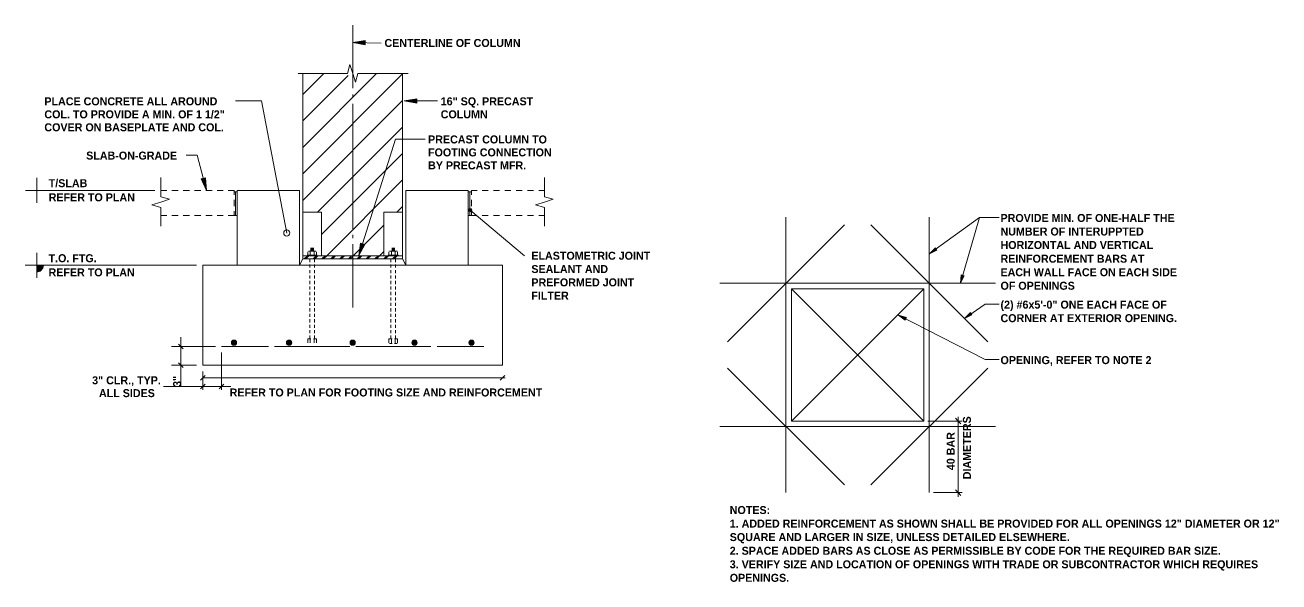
# Model space of a CAD drawing. Header units: inches. Extents: x -16566 to 235, y -92 to 81.
# Drawn here: x 25.93 to 40.62, y 1.07 to 7.6 of the extents above; entities that cross this region are included whole.
import ezdxf

# ---------------------------------------------------------------- set-up
doc = ezdxf.new("R2010")
doc.units = ezdxf.units.IN
doc.header["$MEASUREMENT"] = 0
for name, color, linetype, lineweight in [('A-DETL', 90, 'Continuous', 9), ('A-DETL-GENF', 92, 'Continuous', 9), ('A-DETL-THIN', 151, 'Continuous', 9), ('G-ANNO-TEXT', 231, 'Continuous', 9)]:
    doc.layers.add(name, color=color, linetype=linetype, lineweight=lineweight)
doc.styles.add('Century Gothic_B', font='', dxfattribs={"height": 0.09375})
doc.styles.get('Century Gothic_B').set_extended_font_data('Century Gothic', bold=True)

msp = doc.modelspace()

# ---------------------------------------------------------------- hatches: boundary and pattern name
at = {"layer": 'A-DETL-GENF'}
for points in [[(29.91432, 7.36545), (29.91432, 7.41615), (29.76804, 7.39275)], [(30.51901, 6.6808), (30.51901, 6.73346), (30.37269, 6.70811)], [(28.0535, 5.65673), (28.04178, 5.805), (27.99303, 5.79328)], [(29.84214, 4.89408), (29.91041, 5.02478), (29.86166, 5.04036)], [(36.52706, 4.91604), (36.61491, 4.95916), (36.59598, 4.98676)], [(26.06589, 4.70097), (26.10682, 4.71269), (26.13803, 4.74581), (26.14584, 4.78095), (26.06589, 4.78095)], [(36.88899, 4.56964), (36.93211, 4.6593), (36.89925, 4.66796)], [(36.24092, 4.13885), (36.25644, 4.16805), (36.16333, 4.19745)], [(36.9357, 4.15751), (37.02515, 4.19904), (37.00622, 4.22664)], [(28.37747, 3.84266), (28.3855, 3.84372), (28.39298, 3.84682), (28.39941, 3.85175), (28.40434, 3.85818), (28.40744, 3.86566), (28.4085, 3.87369), (28.40744, 3.88172), (28.40434, 3.88921), (28.39941, 3.89563), (28.39298, 3.90056), (28.3855, 3.90366), (28.37747, 3.90472), (28.36944, 3.90366), (28.36196, 3.90056), (28.35553, 3.89563), (28.3506, 3.88921), (28.3475, 3.88172), (28.34644, 3.87369), (28.3475, 3.86566), (28.3506, 3.85818), (28.35553, 3.85175), (28.36196, 3.84682), (28.36944, 3.84372)], [(29.02243, 3.84266), (29.03046, 3.84372), (29.03794, 3.84682), (29.04437, 3.85175), (29.0493, 3.85818), (29.0524, 3.86566), (29.05345, 3.87369), (29.0524, 3.88172), (29.0493, 3.88921), (29.04437, 3.89563), (29.03794, 3.90056), (29.03046, 3.90366), (29.02243, 3.90472), (29.01439, 3.90366), (29.00691, 3.90056), (29.00048, 3.89563), (28.99555, 3.88921), (28.99245, 3.88172), (28.9914, 3.87369), (28.99245, 3.86566), (28.99555, 3.85818), (29.00048, 3.85175), (29.00691, 3.84682), (29.01439, 3.84372)], [(29.76797, 3.84266), (29.776, 3.84372), (29.78349, 3.84682), (29.78991, 3.85175), (29.79484, 3.85818), (29.79794, 3.86566), (29.799, 3.87369), (29.79794, 3.88172), (29.79484, 3.88921), (29.78991, 3.89563), (29.78349, 3.90056), (29.776, 3.90366), (29.76797, 3.90472), (29.75994, 3.90366), (29.75246, 3.90056), (29.74603, 3.89563), (29.7411, 3.88921), (29.738, 3.88172), (29.73694, 3.87369), (29.738, 3.86566), (29.7411, 3.85818), (29.74603, 3.85175), (29.75246, 3.84682), (29.75994, 3.84372)], [(30.49227, 3.84266), (30.5003, 3.84372), (30.50779, 3.84682), (30.51421, 3.85175), (30.51914, 3.85818), (30.52224, 3.86566), (30.5233, 3.87369), (30.52224, 3.88172), (30.51914, 3.88921), (30.51421, 3.89563), (30.50779, 3.90056), (30.5003, 3.90366), (30.49227, 3.90472), (30.48424, 3.90366), (30.47676, 3.90056), (30.47033, 3.89563), (30.4654, 3.88921), (30.4623, 3.88172), (30.46124, 3.87369), (30.4623, 3.86566), (30.4654, 3.85818), (30.47033, 3.85175), (30.47676, 3.84682), (30.48424, 3.84372)], [(31.16109, 3.84266), (31.16912, 3.84372), (31.17661, 3.84682), (31.18303, 3.85175), (31.18797, 3.85818), (31.19107, 3.86566), (31.19212, 3.87369), (31.19107, 3.88172), (31.18797, 3.88921), (31.18303, 3.89563), (31.17661, 3.90056), (31.16912, 3.90366), (31.16109, 3.90472), (31.15306, 3.90366), (31.14558, 3.90056), (31.13915, 3.89563), (31.13422, 3.88921), (31.13112, 3.88172), (31.13006, 3.87369), (31.13112, 3.86566), (31.13422, 3.85818), (31.13915, 3.85175), (31.14558, 3.84682), (31.15306, 3.84372)]]:
    msp.add_hatch(color=7, dxfattribs=at).paths.add_polyline_path(points, flags=0)
at = {"layer": 'G-ANNO-TEXT', "lineweight": 20}
h = msp.add_hatch(color=147, dxfattribs=at)
edge = h.paths.add_edge_path(flags=0)
edge.add_arc((31.14539, 5.42829), 0.01953, 0, 360)

# ---------------------------------------------------------------- linework, layer by layer
at = {"layer": 'A-DETL'}
for p, q in [((29.76804, 6.85829), (29.76804, 7.59754)), ((29.91432, 7.41615), (29.76804, 7.39275)), ((29.76804, 7.39275), (30.10352, 7.38689)), ((29.76804, 7.39275), (29.91432, 7.36545)), ((29.91432, 7.36545), (29.91432, 7.41615)), ((29.70598, 7.02984), (29.73538, 7.13322)), ((29.73538, 7.13322), (29.76804, 7.02984)), ((29.13098, 7.02984), (29.60601, 7.02984)), ((29.18288, 5.40319), (29.18288, 7.02984)), ((29.18288, 7.02984), (29.18288, 5.40319)), ((29.18288, 6.78416), (29.42853, 7.02984)), ((29.18288, 6.16388), (30.0488, 7.02984)), ((29.18288, 5.85375), (30.3532, 7.0241)), ((29.18288, 6.47402), (29.71343, 7.00457)), ((29.60601, 7.02984), (29.70598, 7.02984)), ((29.76804, 7.02984), (29.8009, 6.92832)), ((29.8009, 6.92832), (29.8301, 7.02984)), ((29.8301, 7.02984), (29.93007, 7.02984)), ((29.93007, 7.02984), (30.42028, 7.02984)), ((30.3532, 7.0241), (30.3532, 5.40319)), ((30.3532, 5.40319), (30.3532, 7.0241)), ((29.76804, 6.74907), (29.76804, 6.78416)), ((28.49628, 6.70811), (28.3968, 6.70811)), ((28.69912, 6.70811), (28.49628, 6.70811)), ((28.99559, 5.15934), (28.69912, 6.70811)), ((29.18288, 5.54166), (30.3532, 6.71397)), ((29.76804, 5.21008), (29.76804, 6.67494)), ((30.51901, 6.73346), (30.37269, 6.70811)), ((30.37269, 6.70811), (30.51901, 6.6808)), ((30.37269, 6.70811), (30.76282, 6.70811)), ((30.51901, 6.6808), (30.51901, 6.73346)), ((29.35451, 5.40319), (30.3532, 6.40188)), ((29.84214, 4.89408), (30.26933, 6.26142)), ((30.26933, 6.26142), (30.61654, 6.26142)), ((27.9462, 6.07221), (27.81746, 6.07221)), ((28.0535, 5.65673), (27.9462, 6.07221)), ((29.40326, 5.1418), (30.3532, 6.0917)), ((26.0678, 5.805), (26.0678, 5.5124)), ((26.0678, 5.65872), (26.0678, 5.74063)), ((27.5197, 5.68371), (27.5197, 5.81092)), ((28.04178, 5.805), (27.99303, 5.79328)), ((27.99303, 5.79328), (28.0535, 5.65673)), ((28.0535, 5.65673), (28.04178, 5.805)), ((29.46372, 4.89017), (30.3532, 5.7816)), ((32.01507, 5.68371), (32.01507, 5.81092)), ((25.9332, 5.65872), (26.20436, 5.65872)), ((25.98785, 5.65872), (26.0678, 5.65872)), ((26.0678, 5.65872), (26.0678, 5.57872)), ((26.14975, 5.65872), (26.0678, 5.65872)), ((26.20436, 5.65872), (27.44881, 5.65872)), ((27.5197, 5.58374), (27.5197, 5.68371)), ((27.58927, 5.65872), (27.5197, 5.65872)), ((27.62122, 5.55454), (27.5197, 5.58374)), ((27.72188, 5.65872), (27.64778, 5.65872)), ((27.85453, 5.65872), (27.78039, 5.65872)), ((27.98717, 5.65872), (27.91304, 5.65872)), ((28.11982, 5.65872), (28.04569, 5.65872)), ((28.25243, 5.65872), (28.17833, 5.65872)), ((28.37922, 5.65872), (28.31094, 5.65872)), ((28.37922, 5.60798), (28.37922, 5.65872)), ((28.37922, 5.64114), (28.41433, 5.64114)), ((28.3968, 5.36612), (28.3968, 5.64114)), ((28.41433, 5.65872), (28.41433, 4.78096)), ((29.14581, 5.65872), (28.41433, 5.65872)), ((29.14581, 4.78096), (29.14581, 5.65872)), ((31.1217, 5.65872), (30.39026, 5.65872)), ((30.39026, 5.65872), (30.39026, 4.78096)), ((31.1217, 4.78096), (31.1217, 5.65872)), ((31.1217, 5.64114), (31.15877, 5.64114)), ((31.14123, 5.36612), (31.14123, 5.64114)), ((31.22509, 5.65872), (31.15877, 5.65872)), ((31.15877, 5.65872), (31.15877, 5.60798)), ((31.35774, 5.65872), (31.28556, 5.65872)), ((31.49039, 5.65872), (31.41821, 5.65872)), ((31.623, 5.65872), (31.55082, 5.65872)), ((31.75565, 5.65872), (31.6835, 5.65872)), ((31.88829, 5.65872), (31.81611, 5.65872)), ((32.01507, 5.65872), (31.94876, 5.65872)), ((32.01507, 5.58374), (32.01507, 5.68371)), ((32.11659, 5.55454), (32.01507, 5.58374)), ((27.41632, 5.48902), (27.5197, 5.52168)), ((27.5197, 5.45962), (27.41632, 5.48902)), ((27.5197, 5.52168), (27.62122, 5.55454)), ((27.5197, 5.35965), (27.5197, 5.45962)), ((28.37922, 5.47533), (28.37922, 5.54947)), ((30.3532, 5.47143), (30.28492, 5.40319)), ((31.15877, 5.54947), (31.15877, 5.47533)), ((31.9117, 5.48902), (32.01507, 5.52168)), ((32.01507, 5.45962), (31.9117, 5.48902)), ((32.01507, 5.52168), (32.11659, 5.55454)), ((32.01507, 5.35965), (32.01507, 5.45962)), ((27.5197, 5.36612), (27.58927, 5.36612)), ((27.5197, 5.24024), (27.5197, 5.35965)), ((27.64778, 5.36612), (27.72188, 5.36612)), ((27.78039, 5.36612), (27.85453, 5.36612)), ((27.91304, 5.36612), (27.98717, 5.36612)), ((28.04569, 5.36612), (28.11982, 5.36612)), ((28.17833, 5.36612), (28.25243, 5.36612)), ((28.31094, 5.36612), (28.37922, 5.36612)), ((28.37922, 5.36612), (28.37922, 5.41682)), ((28.37922, 5.36612), (28.41433, 5.36612)), ((29.18288, 4.89017), (29.18288, 5.40319)), ((29.18288, 5.40319), (29.40326, 5.40319)), ((29.40326, 5.40319), (29.40326, 4.89017)), ((30.3532, 5.40319), (30.13473, 5.40319)), ((30.13473, 5.40319), (30.13473, 4.89017)), ((30.3532, 4.89017), (30.3532, 5.40319)), ((31.1217, 5.36612), (31.15877, 5.36612)), ((31.15877, 5.41682), (31.15877, 5.36612)), ((31.15877, 5.36612), (31.22509, 5.36612)), ((31.28556, 5.36612), (31.35774, 5.36612)), ((31.41821, 5.36612), (31.49039, 5.36612)), ((31.55082, 5.36612), (31.623, 5.36612)), ((31.6835, 5.36612), (31.75565, 5.36612)), ((31.81611, 5.36612), (31.88829, 5.36612)), ((31.94876, 5.36612), (32.01507, 5.36612)), ((32.01507, 5.24024), (32.01507, 5.35965)), ((34.84512, 2.11551), (34.84512, 5.34523)), ((36.52526, 5.34523), (36.52526, 2.11551)), ((37.11302, 5.34182), (36.52526, 4.91472)), ((36.88899, 4.56964), (37.11302, 5.34182)), ((37.11302, 5.34182), (37.34216, 5.34182)), ((37.34216, 5.34182), (37.11302, 5.34182)), ((29.7739, 4.89017), (30.13473, 5.25101)), ((35.53079, 5.25377), (34.16078, 3.88371)), ((35.83932, 5.25377), (37.20954, 3.88371)), ((29.76804, 5.10083), (29.76804, 5.13789)), ((29.76804, 4.28744), (29.76804, 5.02864)), ((29.86166, 5.04036), (29.84214, 4.89408)), ((29.84214, 4.89408), (29.91041, 5.02478)), ((29.91041, 5.02478), (29.86166, 5.04036)), ((26.06589, 4.92724), (26.06589, 4.63464)), ((26.06589, 4.78096), (26.06589, 4.86287)), ((29.18288, 4.85506), (29.14581, 4.78096)), ((29.18288, 4.85506), (29.18288, 4.89017)), ((29.18288, 4.89017), (30.3532, 4.89017)), ((30.3532, 4.89017), (29.18288, 4.89017)), ((29.18288, 4.89017), (29.18288, 4.85506)), ((30.3532, 4.85506), (29.18288, 4.85506)), ((29.18288, 4.85506), (30.3532, 4.85506)), ((29.20042, 4.85506), (29.23749, 4.89017)), ((29.21991, 4.85506), (29.25502, 4.89017)), ((29.23358, 4.89994), (29.35256, 4.89994)), ((29.36037, 4.89017), (29.23749, 4.89017)), ((29.24139, 4.93892), (29.24139, 4.89994)), ((29.33693, 4.94478), (29.24917, 4.94478)), ((29.26479, 4.85506), (29.26479, 4.81604)), ((29.27065, 4.89994), (29.27065, 4.93892)), ((29.27455, 4.98185), (29.31158, 4.98185)), ((29.31158, 4.97208), (29.27455, 4.97208)), ((29.31158, 4.96431), (29.27455, 4.96431)), ((29.31158, 4.95455), (29.27455, 4.95455)), ((29.30381, 4.85506), (29.34084, 4.89017)), ((29.31549, 4.93892), (29.31549, 4.89994)), ((29.32135, 4.85321), (29.36037, 4.89017)), ((29.32135, 4.85321), (29.32135, 4.81604)), ((29.34474, 4.89994), (29.34474, 4.93892)), ((29.40716, 4.85506), (29.44423, 4.89017)), ((29.42669, 4.85506), (29.46372, 4.89017)), ((29.51251, 4.85506), (29.54762, 4.89017)), ((29.53005, 4.85506), (29.56711, 4.89017)), ((29.6159, 4.85506), (29.65101, 4.89017)), ((29.63344, 4.85506), (29.67051, 4.89017)), ((29.71925, 4.85506), (29.75437, 4.89017)), ((29.73683, 4.85506), (29.76804, 4.88462)), ((29.82264, 4.85506), (29.85776, 4.89017)), ((29.84022, 4.85506), (29.87725, 4.89017)), ((29.92604, 4.85506), (29.9631, 4.89017)), ((29.94357, 4.85506), (29.98064, 4.89017)), ((30.02939, 4.85506), (30.06646, 4.89017)), ((30.04697, 4.85506), (30.08403, 4.89017)), ((30.08403, 4.89017), (30.13473, 4.94088)), ((30.13278, 4.85506), (30.16985, 4.89017)), ((30.15032, 4.85506), (30.18739, 4.89017)), ((30.30445, 4.89994), (30.18348, 4.89994)), ((30.18739, 4.89017), (30.30445, 4.89017)), ((30.19325, 4.89994), (30.19325, 4.93892)), ((30.1991, 4.94478), (30.28883, 4.94478)), ((30.21664, 4.85506), (30.21664, 4.81604)), ((30.2225, 4.93892), (30.2225, 4.89994)), ((30.26348, 4.98185), (30.22641, 4.98185)), ((30.22641, 4.97208), (30.26348, 4.97208)), ((30.22641, 4.96431), (30.26348, 4.96431)), ((30.22641, 4.95455), (30.26348, 4.95455)), ((30.23617, 4.85506), (30.2732, 4.89017)), ((30.25371, 4.85506), (30.29078, 4.89017)), ((30.26543, 4.89994), (30.26543, 4.93892)), ((30.27129, 4.85506), (30.27129, 4.81604)), ((30.29468, 4.93892), (30.29468, 4.89994)), ((30.3532, 4.89017), (30.3532, 4.85506)), ((30.3532, 4.85506), (30.3532, 4.89017)), ((30.39026, 4.78096), (30.3532, 4.85506)), ((36.59598, 4.98676), (36.52706, 4.91604)), ((36.52706, 4.91604), (36.61491, 4.95916)), ((36.61491, 4.95916), (36.59598, 4.98676)), ((25.92934, 4.78096), (26.20045, 4.78096)), ((25.98394, 4.78096), (26.06589, 4.78096)), ((26.06589, 4.78096), (26.06589, 4.69902)), ((26.14585, 4.78096), (26.06589, 4.78096)), ((26.20045, 4.78096), (27.93843, 4.78096)), ((31.52547, 4.78096), (28.01252, 4.78096)), ((28.01252, 4.78096), (28.01252, 3.61061)), ((28.41433, 4.78096), (29.14581, 4.78096)), ((29.26479, 4.78874), (29.26479, 4.75362)), ((29.26479, 4.72437), (29.26479, 4.68929)), ((29.32135, 4.78874), (29.32135, 4.75362)), ((29.32135, 4.72437), (29.32135, 4.68929)), ((30.21664, 4.78874), (30.21664, 4.75362)), ((30.21664, 4.72437), (30.21664, 4.68929)), ((30.27129, 4.78874), (30.27129, 4.75362)), ((30.27129, 4.72437), (30.27129, 4.68929)), ((30.39026, 4.78096), (31.1217, 4.78096)), ((31.52547, 3.61061), (31.52547, 4.78096)), ((29.26479, 4.66195), (29.26479, 4.62492)), ((29.26479, 4.59758), (29.26479, 4.56051)), ((29.32135, 4.66195), (29.32135, 4.62492)), ((29.32135, 4.59758), (29.32135, 4.56051)), ((30.21664, 4.66195), (30.21664, 4.62492)), ((30.21664, 4.59758), (30.21664, 4.56051)), ((30.27129, 4.66195), (30.27129, 4.62492)), ((30.27129, 4.59758), (30.27129, 4.56051)), ((34.07113, 4.56964), (37.29904, 4.56964)), ((36.89925, 4.66796), (36.88899, 4.56964)), ((36.88899, 4.56964), (36.93211, 4.6593)), ((36.93211, 4.6593), (36.89925, 4.66796)), ((29.26479, 4.53324), (29.26479, 4.49618)), ((29.26479, 4.46887), (29.26479, 4.43181)), ((29.32135, 4.53324), (29.32135, 4.49618)), ((29.32135, 4.46887), (29.32135, 4.43181)), ((30.21664, 4.53324), (30.21664, 4.49618)), ((30.21664, 4.46887), (30.21664, 4.43181)), ((30.27129, 4.53324), (30.27129, 4.49618)), ((30.27129, 4.46887), (30.27129, 4.43181)), ((36.45974, 4.50418), (34.91058, 2.95475)), ((34.91058, 4.50418), (36.45974, 2.95475)), ((34.91058, 2.95475), (34.91058, 4.50418)), ((34.91058, 4.50418), (36.45974, 4.50418)), ((36.45974, 4.50418), (36.45974, 2.95475)), ((29.26479, 4.40446), (29.26479, 4.36939)), ((29.26479, 4.34208), (29.26479, 4.30502)), ((29.26479, 4.27767), (29.26479, 4.24065)), ((29.32135, 4.40446), (29.32135, 4.36939)), ((29.32135, 4.34208), (29.32135, 4.30502)), ((29.32135, 4.27767), (29.32135, 4.24065)), ((30.21664, 4.40446), (30.21664, 4.36939)), ((30.21664, 4.34208), (30.21664, 4.30502)), ((30.21664, 4.27767), (30.21664, 4.24065)), ((30.27129, 4.40446), (30.27129, 4.36939)), ((30.27129, 4.34208), (30.27129, 4.30502)), ((30.27129, 4.27767), (30.27129, 4.24065)), ((36.9357, 4.15751), (37.17854, 4.32569)), ((37.17854, 4.32569), (37.34216, 4.32569)), ((29.26479, 4.21334), (29.26479, 4.17627)), ((29.26479, 4.14897), (29.26479, 4.1119)), ((29.32135, 4.21334), (29.32135, 4.17627)), ((29.32135, 4.14897), (29.32135, 4.1119)), ((30.21664, 4.21334), (30.21664, 4.17627)), ((30.21664, 4.14897), (30.21664, 4.1119)), ((30.27129, 4.21334), (30.27129, 4.17627)), ((30.27129, 4.14897), (30.27129, 4.1119)), ((36.16333, 4.19745), (36.24092, 4.1388)), ((36.25644, 4.16805), (36.16333, 4.19745)), ((36.16333, 4.19745), (37.17854, 3.67695)), ((36.24092, 4.1388), (36.25644, 4.16805)), ((37.00622, 4.22664), (36.9357, 4.15751)), ((36.9357, 4.15751), (37.02515, 4.19904)), ((37.02515, 4.19904), (37.00622, 4.22664)), ((29.26479, 4.0846), (29.26479, 4.04753)), ((29.26479, 4.02023), (29.26479, 3.98511)), ((29.32135, 4.0846), (29.32135, 4.04753)), ((29.32135, 4.02023), (29.32135, 3.98511)), ((30.21664, 4.0846), (30.21664, 4.04753)), ((30.21664, 4.02023), (30.21664, 3.98511)), ((30.27129, 4.0846), (30.27129, 4.04753)), ((30.27129, 4.02023), (30.27129, 3.98511)), ((27.75309, 3.82907), (27.64388, 3.82907)), ((27.75309, 3.82907), (27.72578, 3.85637)), ((27.75309, 3.94024), (27.75309, 3.49944)), ((27.78039, 3.80177), (27.75309, 3.82907)), ((28.1588, 3.82907), (27.75309, 3.82907)), ((28.78103, 3.82907), (28.23099, 3.82907)), ((29.73292, 3.82907), (28.85321, 3.82907)), ((29.24139, 3.872), (29.24139, 3.91879)), ((29.24139, 3.91879), (29.27842, 3.91879)), ((29.26479, 3.95781), (29.26479, 3.91879)), ((29.27065, 3.91879), (29.27065, 3.872)), ((29.30768, 3.91879), (29.34474, 3.91879)), ((29.31549, 3.872), (29.31549, 3.91879)), ((29.32135, 3.95781), (29.32135, 3.91879)), ((29.34474, 3.91879), (29.34474, 3.872)), ((30.68282, 3.82907), (29.80507, 3.82907)), ((30.23031, 3.91879), (30.19325, 3.91879)), ((30.19325, 3.91879), (30.19325, 3.872)), ((30.1991, 3.86418), (30.23031, 3.86418)), ((30.21664, 3.95781), (30.21664, 3.91879)), ((30.2225, 3.91879), (30.2225, 3.872)), ((30.29468, 3.91879), (30.25762, 3.91879)), ((30.25762, 3.86418), (30.28883, 3.86418)), ((30.26543, 3.91879), (30.26543, 3.872)), ((30.27129, 3.95781), (30.27129, 3.91879)), ((30.29468, 3.872), (30.29468, 3.91879)), ((31.30509, 3.82907), (30.75696, 3.82907)), ((27.75309, 3.68084), (27.75309, 3.64963)), ((28.23099, 3.75689), (28.23099, 3.35898)), ((37.17854, 3.67695), (37.34216, 3.67695)), ((27.75309, 3.61061), (27.64388, 3.61061)), ((27.75309, 3.61061), (27.72578, 3.63791)), ((27.75309, 3.64963), (27.75309, 3.61061)), ((27.75309, 3.61061), (27.75309, 3.56963)), ((27.78039, 3.5833), (27.75309, 3.61061)), ((27.93843, 3.61061), (27.75309, 3.61061)), ((27.75309, 3.56963), (27.75309, 3.52089)), ((28.01252, 3.61061), (31.52547, 3.61061)), ((28.01252, 3.53647), (28.01252, 3.35898)), ((35.53079, 2.20517), (34.16078, 3.57523)), ((35.83932, 2.20517), (37.20954, 3.57523)), ((27.75309, 3.52089), (27.75309, 3.46819)), ((27.75309, 3.46819), (27.75309, 3.41359)), ((27.75309, 3.41359), (27.75309, 3.35898)), ((28.01252, 3.4632), (27.98522, 3.43589)), ((28.03983, 3.4905), (28.01252, 3.4632)), ((28.01252, 3.4632), (31.55583, 3.4632)), ((28.03983, 3.38629), (28.01252, 3.35898)), ((28.26024, 3.38629), (28.23099, 3.35898)), ((31.52547, 3.4632), (31.49816, 3.43589)), ((31.55277, 3.4905), (31.52547, 3.4632)), ((27.62435, 3.35898), (27.55025, 3.35898)), ((27.69848, 3.35898), (27.62435, 3.35898)), ((27.76871, 3.35898), (27.69848, 3.35898)), ((27.83699, 3.35898), (27.76871, 3.35898)), ((27.90327, 3.35898), (27.83699, 3.35898)), ((27.95401, 3.35898), (27.89745, 3.35898)), ((27.90327, 3.35898), (28.34215, 3.35898)), ((28.00471, 3.35898), (27.95401, 3.35898)), ((28.01252, 3.35898), (27.98522, 3.33168)), ((28.04569, 3.35898), (28.00471, 3.35898)), ((28.01252, 3.35898), (28.01252, 3.32191)), ((28.07885, 3.35898), (28.04569, 3.35898)), ((28.23099, 3.35898), (28.20368, 3.33168)), ((28.23099, 3.35898), (28.23099, 3.32191)), ((36.45974, 2.95475), (34.91058, 2.95475)), ((36.50813, 2.95475), (36.86319, 2.95475)), ((36.86319, 2.95475), (36.83033, 2.98761)), ((36.86319, 3.00314), (36.86319, 2.06733)), ((36.86319, 2.95475), (36.91132, 2.95475)), ((36.8958, 2.92215), (36.86319, 2.95475)), ((37.29904, 2.8911), (34.07113, 2.8911)), ((36.57359, 2.11551), (36.86319, 2.11551)), ((36.86319, 2.11551), (36.83033, 2.14837)), ((36.86319, 2.11551), (36.91132, 2.11551)), ((36.8958, 2.08286), (36.86319, 2.11551))]:
    msp.add_line(p, q, dxfattribs=at)
msp.add_arc((28.99544, 5.16147), 0.03493, 89.764916, 180.297599, dxfattribs=at)
msp.add_arc((28.99544, 5.16147), 0.03493, 89.764916, 180.297599, dxfattribs=at)
for points in [[(28.99559, 5.12426), (28.9761, 5.12426), (28.96051, 5.1418), (28.96051, 5.16129)], [(28.99559, 5.12426), (28.9761, 5.12426), (28.96051, 5.1418), (28.96051, 5.16129)], [(28.99559, 5.19641), (29.01512, 5.19641), (29.03266, 5.18082), (29.03266, 5.16129)], [(28.99559, 5.19641), (29.01512, 5.19641), (29.03266, 5.18082), (29.03266, 5.16129)], [(29.03266, 5.16129), (29.03266, 5.1418), (29.01512, 5.12426), (28.99559, 5.12426)], [(29.03266, 5.16129), (29.03266, 5.1418), (29.01512, 5.12426), (28.99559, 5.12426)]]:
    msp.add_open_spline(points, degree=3, dxfattribs=at)
at = {"layer": 'A-DETL-THIN'}
for p, q in [((26.14584, 4.78095), (26.06589, 4.78095)), ((26.06589, 4.78095), (26.06589, 4.70097)), ((26.06589, 4.70097), (26.10682, 4.71269)), ((26.10682, 4.71269), (26.13803, 4.74581)), ((26.13803, 4.74581), (26.14584, 4.78095))]:
    msp.add_line(p, q, dxfattribs=at)
for centre in [(28.37747, 3.87369), (29.02243, 3.87369), (29.76797, 3.87369), (30.49227, 3.87369), (31.16109, 3.87369)]:
    msp.add_circle(centre, 0.03103, dxfattribs=at)
for centre, start, end in [((28.37747, 3.87369), 0, 180), ((28.37747, 3.87369), 180, 0), ((29.02243, 3.87369), 0, 180), ((29.02243, 3.87369), 180, 0), ((29.76797, 3.87369), 0, 180), ((29.76797, 3.87369), 180, 0), ((30.49227, 3.87369), 0, 180), ((30.49227, 3.87369), 180, 0), ((31.16109, 3.87369), 0, 180), ((31.16109, 3.87369), 180, 360)]:
    msp.add_arc(centre, 0.03103, start, end, dxfattribs=at)
at = {"layer": 'G-ANNO-TEXT', "color": 147, "lineweight": 20}
msp.add_line((31.14539, 5.42829), (31.78186, 4.89308), dxfattribs=at)
msp.add_circle((31.14539, 5.42829), 0.01953, dxfattribs=at)

# ---------------------------------------------------------------- texts
at = {"layer": 'G-ANNO-TEXT', "color": 147, "lineweight": 20, "char_height": 0.09375, "attachment_point": 1, "style": 'Century Gothic_B'}
for s, insert, width in [('CENTERLINE OF COLUMN', (30.14057, 7.43475), 1.8969062), ('PLACE CONCRETE ALL AROUND', (26.15558, 6.7501), 2.411375), ('16" SQ. PRECAST', (30.79986, 6.75013), 1.2625), ('COL. TO PROVIDE A MIN. OF 1 1/2"', (26.15558, 6.59796), 2.6544063), ('COLUMN', (30.79986, 6.59796), 0.7006875), ('COVER ON BASEPLATE AND COL.', (26.15558, 6.44582), 2.5344687), ('PRECAST COLUMN TO', (30.65162, 6.30342), 1.6601875), ('SLAB-ON-GRADE', (26.64517, 6.11422), 1.3066875), ('FOOTING CONNECTION', (30.65162, 6.15128), 1.8369375), ('BY PRECAST MFR.', (30.65162, 5.99914), 1.313), ('T/SLAB', (26.2063, 5.79046), 0.5081562), ('REFER TO PLAN', (26.2063, 5.62466), 1.1267813), ('PROVIDE MIN. OF ONE-HALF THE', (37.35941, 5.38252), 2.4650312), ('NUMBER OF INTERUPPTED', (37.35941, 5.22397), 1.906375), ('HORIZONTAL AND VERTICAL', (37.35941, 5.06542), 2.1399375), ('T.O. FTG.', (26.20435, 4.91076), 0.6565), ('ELASTOMETRIC JOINT ', (31.86186, 4.93996), 1.653875), ('REINFORCEMENT BARS AT', (37.35941, 4.90508), 1.9474063), ('REFER TO PLAN', (26.20435, 4.74496), 1.1267813), ('SEALANT AND ', (31.86186, 4.78371), 1.1078438), ('EACH WALL FACE ON EACH SIDE', (37.35941, 4.74653), 2.49975), ('PREFORMED JOINT ', (31.86186, 4.62746), 1.451875), ('OF OPENINGS', (37.35941, 4.58797), 1.073125), ('FILTER', (31.86186, 4.47121), 0.4355625), ('(2) #6x5\'-0" ONE EACH FACE OF', (37.35941, 4.36654), 2.4555625), ('CORNER AT EXTERIOR OPENING.', (37.35941, 4.20797), 2.4681875), ('OPENING, REFER TO NOTE 2', (37.35941, 3.71602), 2.0894375), ('3" CLR., TYP.', (26.71539, 3.47944), 0.9184687), ('ALL SIDES', (26.79537, 3.32885), 0.7164687), ('REFER TO PLAN FOR FOOTING SIZE AND REINFORCEMENT', (28.32616, 3.33662), 4.2956563), ('NOTES:', (34.18666, 1.95809), 0.5365625), ('1. ADDED REINFORCEMENT AS SHOWN SHALL BE PROVIDED FOR ALL OPENINGS 12" DIAMETER OR 12"', (34.18666, 1.79954), 7.6539062), ('SQUARE AND LARGER IN SIZE, UNLESS DETAILED ELSEWHERE.', (34.18666, 1.64108), 4.5292187), ('2. SPACE ADDED BARS AS CLOSE AS PERMISSIBLE BY CODE FOR THE REQUIRED BAR SIZE.', (34.18666, 1.48079), 6.6723125), ('3. VERIFY SIZE AND LOCATION OF OPENINGS WITH TRADE OR SUBCONTRACTOR WHICH REQUIRES', (34.18666, 1.32224), 7.3887812), ('OPENINGS.', (34.18666, 1.16361), 0.8616562)]:
    msp.add_mtext(s, dxfattribs=dict(at, insert=insert, width=width))
at = {"layer": 'G-ANNO-TEXT', "color": 147, "lineweight": 20, "char_height": 0.09375, "attachment_point": 1, "rotation": 90, "style": 'Century Gothic_B'}
for s, insert, width in [('3"', (27.66456, 3.35507), 0.1483437), ('DIAMETERS', (36.91887, 2.27237), 0.8395625), ('40 BAR', (36.72922, 2.37922), 0.5365625)]:
    msp.add_mtext(s, dxfattribs=dict(at, insert=insert, width=width))

doc.saveas('drawing.dxf')
